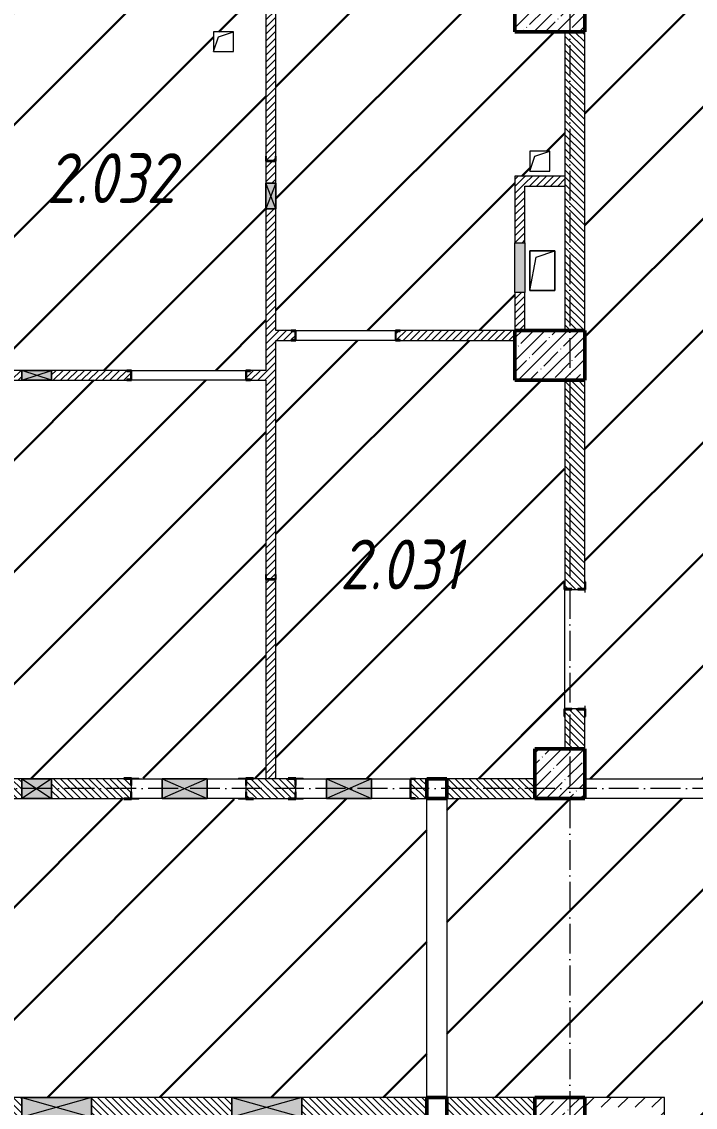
# Model space of a CAD drawing. Header units: millimetres. Extents: x -17017 to 628417, y -109036 to 199237.
# Drawn here: x 600168 to 606927, y 142865 to 153765 of the extents above; entities that cross this region are included whole.
import ezdxf

# ---------------------------------------------------------------- set-up
doc = ezdxf.new("R2010")
doc.units = ezdxf.units.MM
doc.linetypes.add('50_200_ШТРИХ_1Т_ш5_п1_п1_', pattern=[700, 500, -100, 0, -100])
for name, color, linetype, lineweight in [('3.1) ЖБ окна 1.2 м', 102, 'Continuous', 30), ('A-DETL-GENF-OTLN', 7, 'Continuous', 9), ('A-FLOR-____-OTLN', 7, 'Continuous', 9), ('A-GENM-____-MCUT', 7, 'Continuous', 25), ('A-GENM-____-OTLN', 7, 'Continuous', 9), ('A-GENM-____-OTLN-1', 7, 'Continuous', 25), ('A-GLAZ-____-OTLN', 7, 'Continuous', 9), ('A-WALL-____-MCUT', 7, 'Continuous', 13), ('A-WALL-____-PATT-1', 7, 'Continuous', 9), ('A-WALL-FNSH-MCUT-1', 7, 'Continuous', 9), ('I-WALL-____-OTLN', 7, 'Continuous', 9), ('S-COLS-____-MCUT', 7, 'Continuous', 50), ('S-COLS-____-OTLN', 7, 'Continuous', 9), ('S-GRID-____-OTLN-1', 7, '50_200_ШТРИХ_1Т_ш5_п1_п1_', 9), ('Марки помещений', 7, 'Continuous', 9), ('стяжа', 7, 'Continuous', 30)]:
    doc.layers.add(name, color=color, linetype=linetype, lineweight=lineweight)
doc.styles.add('ISOCPEUR_I_2', font='isocpeui.ttf', dxfattribs={"width": 0.85, "height": 2.3})
pattern_1 = [(45, (473308.1, 27070.75), (-561.266, 561.266), [])]
pattern_2 = [(45, (516567.8, 90784.41), (-35.35534, 35.35534), [])]
pattern_3 = [(135, (516567.8, 90784.41), (-35.35534, -35.35534), [])]
pattern_4 = [(45, (516567.8, 90784.41), (-84.85281, 84.85281), [])]

# ---------------------------------------------------------------- blocks, each defined once
blk = doc.blocks.new('BSC_Колонна _Прямоугольная - 500х500-V35-АР1_План отверстий 2 этажа в осях 1-64_Ю-ЯЯ')
at = {"layer": 'S-COLS-____-OTLN'}
h = blk.add_hatch(dxfattribs=at)
h.set_pattern_fill('FP_45', color=256, style=0, pattern_type=2)
h.set_pattern_definition([(45, (-89000, -51931.04), (-114.04925, 114.04925), []), (45, (-88885.95, -51931.04), (-114.04925, 114.04925), [201.613, -40.323, 3.353, -36.97])])
h.paths.add_polyline_path([(-250, -250), (250, -250), (250, 250), (-250, 250)], flags=0)
at = {"layer": 'S-COLS-____-MCUT'}
for p, q in [((250, 250), (-250, 250)), ((-250, 250), (-250, -250)), ((250, -250), (250, 250)), ((-250, -250), (250, -250))]:
    blk.add_line(p, q, dxfattribs=at)
blk = doc.blocks.new('BSC_Колонна _Прямоугольная - 500х500-V95-АР1_План отверстий 2 этажа в осях 1-64_Ю-ЯЯ')
at = {"layer": 'S-COLS-____-OTLN'}
h = blk.add_hatch(dxfattribs=at)
h.set_pattern_fill('FP_108', color=256, style=0, pattern_type=2)
h.set_pattern_definition([(315, (-55431.04, 89000), (114.04925, 114.04925), []), (315, (-55431.04, 88885.95), (114.04925, 114.04925), [201.613, -40.323, 3.353, -36.97])])
h.paths.add_polyline_path([(-250, 250), (-250, -250), (250, -250), (250, 250)], flags=0)
at = {"layer": 'S-COLS-____-MCUT'}
for p, q in [((250, 250), (-250, 250)), ((-250, 250), (-250, -250)), ((250, -250), (250, 250)), ((-250, -250), (250, -250))]:
    blk.add_line(p, q, dxfattribs=at)
blk = doc.blocks.new('BSC_Колонна _Прямоугольная - 500х700-V125-АР1_План отверстий 2 этажа в осях 1-64_Ю-ЯЯ')
at = {"layer": 'S-COLS-____-OTLN'}
h = blk.add_hatch(dxfattribs=at)
h.set_pattern_fill('FP_138', color=256, style=0, pattern_type=2)
h.set_pattern_definition([(315, (-63131.04, 88900), (114.04925, 114.04925), []), (315, (-63131.04, 88785.95), (114.04925, 114.04925), [201.613, -40.323, 3.353, -36.97])])
h.paths.add_polyline_path([(-250, 350), (-250, -350), (250, -350), (250, 350)], flags=0)
at = {"layer": 'S-COLS-____-MCUT'}
for p, q in [((250, 350), (-250, 350)), ((-250, 350), (-250, -350)), ((250, -350), (250, 350)), ((-250, -350), (250, -350))]:
    blk.add_line(p, q, dxfattribs=at)
blk = doc.blocks.new('BSC_Колонна _Прямоугольная - 500х700-V128-АР1_План отверстий 2 этажа в осях 1-64_Ю-ЯЯ')
at = {"layer": 'S-COLS-____-OTLN'}
h = blk.add_hatch(dxfattribs=at)
h.set_pattern_fill('FP_141', color=256, style=0, pattern_type=2)
h.set_pattern_definition([(315, (-59631.04, 88900), (114.04925, 114.04925), []), (315, (-59631.04, 88785.95), (114.04925, 114.04925), [201.613, -40.323, 3.353, -36.97])])
h.paths.add_polyline_path([(-250, 350), (-250, -350), (250, -350), (250, 350)], flags=0)
at = {"layer": 'S-COLS-____-MCUT'}
for p, q in [((250, 350), (-250, 350)), ((-250, 350), (-250, -350)), ((250, -350), (250, 350)), ((-250, -350), (250, -350))]:
    blk.add_line(p, q, dxfattribs=at)
blk = doc.blocks.new('154_Стойка_СКБ_Швеллер - СМ-2180_100-28278414-АР1_План отверстий 2 этажа в осях 1-64_Ю-ЯЯ')
at = {"layer": 'A-GENM-____-MCUT'}
for p, q in [((171, 50), (125, 50)), ((125, 50), (125, -50)), ((129.5, 42.4), (171, 42.4)), ((129.5, -42.4), (129.5, 42.4)), ((171, 42.4), (171, 50)), ((125, -50), (171, -50)), ((171, -42.4), (129.5, -42.4)), ((171, -50), (171, -42.4))]:
    blk.add_line(p, q, dxfattribs=at)
blk = doc.blocks.new('154_Фахверк_СКБ_Швеллер - Тип_100_3960-28331862-АР1_План отверстий 2 этажа в осях 1-64_Ю-ЯЯ')
at = {"layer": 'A-GENM-____-MCUT'}
for p, q in [((175, 50), (125, 50)), ((125, 50), (125, -50)), ((128, 47), (175, 47)), ((128, -47), (128, 47)), ((175, 47), (175, 50)), ((125, -50), (175, -50)), ((175, -47), (128, -47)), ((175, -50), (175, -47))]:
    blk.add_line(p, q, dxfattribs=at)
blk = doc.blocks.new('154_Стойка_СКБ_Уголок - СМ-2180_200-28268025-АР1_План отверстий 2 этажа в осях 1-64_Ю-ЯЯ')
at = {"layer": 'A-GENM-____-MCUT'}
for p, q in [((125, 156), (125, 81)), ((200, 156), (125, 156)), ((131, 81), (131, 150)), ((131, 150), (200, 150)), ((200, 150), (200, 156)), ((125, 81), (131, 81)), ((131, 19), (125, 19)), ((125, 19), (125, -56)), ((131, -50), (131, 19)), ((125, -56), (200, -56)), ((200, -50), (131, -50)), ((200, -56), (200, -50))]:
    blk.add_line(p, q, dxfattribs=at)
blk = doc.blocks.new('Стойка_Влож_Уголок_Опорный - Уголок-28213941-АР1_План отверстий 2 этажа в осях 1-64_Ю-ЯЯ')
at = {"layer": 'A-GENM-____-OTLN'}
for p, q in [((-212, -6), (-212, 0)), ((0, 0), (0, -6)), ((-212, -75), (-212, -6)), ((-212, -6), (-206, -6)), ((-212, -75), (-206, -75)), ((-6, -6), (0, -6)), ((-6, -75), (0, -75)), ((0, -6), (0, -75))]:
    blk.add_line(p, q, dxfattribs=at)
blk = doc.blocks.new('154_Фахверк_СКБ_Швеллер - Тип_100_3550_1-35210908-АР1_План отверстий 2 этажа в осях 1-64_Ю-ЯЯ')
at = {"layer": 'A-GENM-____-MCUT'}
for p, q in [((175, 100), (125, 100)), ((125, 100), (125, -100)), ((128, 97), (175, 97)), ((128, -97), (128, 97)), ((175, 97), (175, 100)), ((125, -100), (175, -100)), ((175, -97), (128, -97)), ((175, -100), (175, -97))]:
    blk.add_line(p, q, dxfattribs=at)
blk = doc.blocks.new('АР_Перемычка - АР_Перемычка-28437008-АР1_План отверстий 2 этажа в осях 1-64_Ю-ЯЯ')
at = {"layer": 'A-GENM-____-OTLN'}
blk.add_line((-250, -100), (-243, -100), dxfattribs=at)
blk = doc.blocks.new('154_Стойка_СКБ_Уголок - СМ-2880_200-28437237-АР1_План отверстий 2 этажа в осях 1-64_Ю-ЯЯ')
at = {"layer": 'A-GENM-____-MCUT'}
for p, q in [((125, 156), (125, 81)), ((200, 156), (125, 156)), ((131, 81), (131, 150)), ((131, 150), (200, 150)), ((200, 150), (200, 156)), ((125, 81), (131, 81)), ((131, 19), (125, 19)), ((125, 19), (125, -56)), ((131, -50), (131, 19)), ((125, -56), (200, -56)), ((200, -50), (131, -50)), ((200, -56), (200, -50))]:
    blk.add_line(p, q, dxfattribs=at)
blk = doc.blocks.new('Стойка_Влож_Полоса боковая - Полоса-V150-АР1_План отверстий 2 этажа в осях 1-64_Ю-ЯЯ')
at = {"layer": 'A-GENM-____-OTLN'}
for p, q in [((-5, 60), (0, 60)), ((-5, -60), (-5, 60)), ((0, 31), (0, -31)), ((0, -60), (-5, -60))]:
    blk.add_line(p, q, dxfattribs=at)
blk = doc.blocks.new('AR_Отверстие Ниша - Лючок-32405315-АР1_План отверстий 2 этажа в осях 1-64_Ю-ЯЯ')
at = {"layer": 'A-GLAZ-____-OTLN'}
blk.add_hatch(color=256, dxfattribs=at).paths.add_polyline_path([(-250, -50), (250, -50), (250, 50), (-250, 50)], flags=0)
for p, q in [((-250, 50), (250, 50)), ((-250, -50), (-250, 50)), ((250, 50), (250, -50)), ((250, -50), (-250, -50))]:
    blk.add_line(p, q, dxfattribs=at)
blk = doc.blocks.new('AR_Отверстие прямоугольное _в плите_ - AR_Отверстие прямоугольное _в плите_-30459207-АР1_План отверстий 2 этажа в осях 1-64_Ю-ЯЯ')
at = {"layer": 'A-GENM-____-OTLN'}
for p, q in [((100, 100), (-100, 100)), ((-100, 100), (-100, -100)), ((-100, -100), (-50, 50)), ((-50, 50), (100, 100)), ((100, -100), (100, 100)), ((-100, -100), (100, -100))]:
    blk.add_line(p, q, dxfattribs=at)
blk = doc.blocks.new('AR_Отверстие прямоугольное _в плите_ - AR_Отверстие прямоугольное _в плите_-30459204-АР1_План отверстий 2 этажа в осях 1-64_Ю-ЯЯ')
at = {"layer": 'A-GENM-____-OTLN'}
for p, q in [((125, 200), (-125, 200)), ((-125, 200), (-125, -200)), ((-125, -200), (-63, 137)), ((-63, 137), (125, 200)), ((125, -200), (125, 200)), ((-125, -200), (125, -200))]:
    blk.add_line(p, q, dxfattribs=at)
blk = doc.blocks.new('BSC_Колонна _Прямоугольная1 - 200х200 _металл_-35205626-АР1_План отверстий 2 этажа в осях 1-64_Ю-ЯЯ')
at = {"layer": 'S-COLS-____-MCUT'}
for p, q in [((100, 100), (-100, 100)), ((-100, 100), (-100, -100)), ((100, -100), (100, 100)), ((-100, -100), (100, -100))]:
    blk.add_line(p, q, dxfattribs=at)
blk = doc.blocks.new('AR_Отверстие прямоугольное _в стене_ - AR_Отверстие прямоугольное _в стене__ОВ-36829938-АР1_План отверстий 2 этажа в осях 1-64_Ю-ЯЯ')
at = {"layer": 'A-GLAZ-____-OTLN'}
blk.add_hatch(color=256, dxfattribs=at).paths.add_polyline_path([(350, -100), (350, 100), (-350, 100), (-350, -100), (187, -100)], flags=0)
at = {"layer": 'A-DETL-GENF-OTLN'}
for p, q in [((-350, -100), (-350, 100)), ((-350, 100), (350, 100)), ((350, 100), (-350, -100)), ((-350, 100), (350, -100)), ((350, 100), (-350, 100)), ((-350, 100), (-350, -100)), ((350, 100), (350, -100)), ((350, -100), (350, 100)), ((350, -100), (-350, -100)), ((-350, -100), (350, -100))]:
    blk.add_line(p, q, dxfattribs=at)
blk = doc.blocks.new('AR_Отверстие прямоугольное _в стене__БезПР - AR_Отверстие прямоугольное _в стене__БезПР-36789171-АР1_План отверстий 2 этажа в осях 1-64_Ю-ЯЯ')
at = {"layer": 'A-GLAZ-____-OTLN'}
blk.add_hatch(color=256, dxfattribs=at).paths.add_polyline_path([(150, -100), (150, 100), (-150, 100), (-150, -100)], flags=0)
at = {"layer": 'A-DETL-GENF-OTLN'}
for p, q in [((-150, -100), (-150, 100)), ((-150, 100), (150, 100)), ((150, 100), (-150, -100)), ((-150, 100), (150, -100)), ((150, 100), (-150, 100)), ((-150, 100), (-150, -100)), ((150, 100), (150, -100)), ((150, -100), (150, 100)), ((150, -100), (-150, -100)), ((-150, -100), (150, -100))]:
    blk.add_line(p, q, dxfattribs=at)
at = {"layer": 'A-GLAZ-____-OTLN'}
blk.add_line((150, 100), (-150, 100), dxfattribs=at)
blk = doc.blocks.new('AR_Отверстие прямоугольное _в стене__БезПР - AR_Отверстие прямоугольное _в стене__БезПР-36789349-АР1_План отверстий 2 этажа в осях 1-64_Ю-ЯЯ')
at = {"layer": 'A-GLAZ-____-OTLN'}
blk.add_hatch(color=256, dxfattribs=at).paths.add_polyline_path([(130, 50), (-130, 50), (-130, -50), (130, -50)], flags=0)
at = {"layer": 'A-DETL-GENF-OTLN'}
for p, q in [((-130, -50), (-130, 50)), ((-130, 50), (130, 50)), ((130, 50), (-130, -50)), ((-130, 50), (130, -50)), ((130, 50), (-130, 50)), ((-130, 50), (-130, -50)), ((130, 50), (130, -50)), ((130, -50), (130, 50)), ((130, -50), (-130, -50)), ((-130, -50), (130, -50))]:
    blk.add_line(p, q, dxfattribs=at)
at = {"layer": 'A-GLAZ-____-OTLN'}
blk.add_line((130, 50), (-130, 50), dxfattribs=at)
blk = doc.blocks.new('AR_Отверстие прямоугольное _в стене__БезПР - AR_Отверстие прямоугольное _в стене__БезПР-36427836-АР1_План отверстий 2 этажа в осях 1-64_Ю-ЯЯ')
at = {"layer": 'A-GLAZ-____-OTLN'}
blk.add_hatch(color=256, dxfattribs=at).paths.add_polyline_path([(150, 50), (-150, 50), (-150, -50), (150, -50)], flags=0)
at = {"layer": 'A-DETL-GENF-OTLN'}
for p, q in [((-150, -50), (-150, 50)), ((-150, 50), (150, 50)), ((150, 50), (-150, -50)), ((-150, 50), (150, -50)), ((150, 50), (-150, 50)), ((-150, 50), (-150, -50)), ((150, 50), (150, -50)), ((150, -50), (150, 50)), ((150, -50), (-150, -50)), ((-150, -50), (150, -50))]:
    blk.add_line(p, q, dxfattribs=at)
at = {"layer": 'A-GLAZ-____-OTLN'}
blk.add_line((150, 50), (-150, 50), dxfattribs=at)
blk = doc.blocks.new('AR_Отверстие прямоугольное _в стене_ - AR_Отверстие прямоугольное _в стене__ОВ-36827602-АР1_План отверстий 2 этажа в осях 1-64_Ю-ЯЯ')
at = {"layer": 'A-GLAZ-____-OTLN'}
blk.add_hatch(color=256, dxfattribs=at).paths.add_polyline_path([(225, -100), (225, 100), (-225, 100), (-225, -100)], flags=0)
at = {"layer": 'A-DETL-GENF-OTLN'}
for p, q in [((-225, -100), (-225, 100)), ((-225, 100), (225, 100)), ((225, 100), (-225, -100)), ((-225, 100), (225, -100)), ((225, 100), (-225, 100)), ((-225, 100), (-225, -100)), ((225, 100), (225, -100)), ((225, -100), (225, 100)), ((225, -100), (-225, -100)), ((-225, -100), (225, -100))]:
    blk.add_line(p, q, dxfattribs=at)
blk = doc.blocks.new('2этаж')
at = {"layer": 'S-GRID-____-OTLN-1', "color": 251, "ltscale": 0.6, "true_color": 0x636466}
for p, q in [((73508.3, 549908.8), (73508.3, 498997)), ((88482.7, 514297), (-20260.4, 514297))]:
    blk.add_line(p, q, dxfattribs=at)

msp = doc.modelspace()

# ---------------------------------------------------------------- hatches: boundary and pattern name
at = {"layer": 'A-WALL-____-PATT-1'}
h = msp.add_hatch(dxfattribs=at)
h.set_pattern_fill('FP_5', color=256, style=0, pattern_type=2)
h.set_pattern_definition(pattern_2)
h.paths.add_polyline_path([(602718, 146165), (602718, 148165), (602618, 148165), (602618, 146165)], flags=0)
h.paths.add_polyline_path([(602621, 148168), (602715, 148168), (602715, 148215), (602718, 148215), (602718, 151885), (602618, 151885), (602618, 148215), (602621, 148215)], flags=0)
h.paths.add_polyline_path([(602674, 152145), (602718, 152145), (602718, 152365), (602618, 152365), (602618, 152145), (602621, 152145)], flags=0)
h.paths.add_polyline_path([(602668, 152368), (602715, 152368), (602715, 152415), (602718, 152415), (602718, 154065), (602618, 154065), (602618, 152415), (602621, 152415), (602621, 152368)], flags=0)
h = msp.add_hatch(dxfattribs=at)
h.set_pattern_fill('FP_6', color=256, style=0, pattern_type=2)
h.set_pattern_definition(pattern_3)
h.paths.add_polyline_path([(605818, 150665), (605818, 153665), (605618, 153665), (605618, 150665)], flags=0)
h = msp.add_hatch(dxfattribs=at)
h.set_pattern_fill('FP_5', color=256, style=0, pattern_type=2)
h.set_pattern_definition(pattern_2)
h.paths.add_polyline_path([(605118, 150665), (605218, 150665), (605218, 151045), (605118, 151045)], flags=0)
h.paths.add_polyline_path([(605118, 151545), (605218, 151545), (605218, 152215), (605118, 152215)], flags=0)
h = msp.add_hatch(dxfattribs=at)
h.set_pattern_fill('FP_5', color=256, style=0, pattern_type=2)
h.set_pattern_definition(pattern_2)
h.paths.add_polyline_path([(605618, 152115), (605618, 152215), (605218, 152215), (605218, 152115)], flags=0)
h = msp.add_hatch(dxfattribs=at)
h.set_pattern_fill('FP_5', color=256, style=0, pattern_type=2)
h.set_pattern_definition(pattern_2)
h.paths.add_polyline_path([(603964, 150565), (605118, 150565), (605118, 150665), (603964, 150665), (603964, 150658), (603922, 150658), (603922, 150573), (603964, 150573)], flags=0)
h.paths.add_polyline_path([(602718, 150565), (602872, 150565), (602872, 150573), (602913, 150573), (602913, 150658), (602872, 150658), (602872, 150665), (602718, 150665), (602718, 150573)], flags=0)
h = msp.add_hatch(dxfattribs=at)
h.set_pattern_fill('FP_5', color=256, style=0, pattern_type=2)
h.set_pattern_definition(pattern_2)
h.paths.add_polyline_path([(602464, 150165), (602618, 150165), (602618, 150265), (602464, 150265), (602464, 150258), (602422, 150258), (602422, 150173), (602464, 150173)], flags=0)
h.paths.add_polyline_path([(600468, 150165), (601222, 150165), (601222, 150173), (601263, 150173), (601263, 150258), (601222, 150258), (601222, 150265), (600468, 150265), (600468, 150173)], flags=0)
h.paths.add_polyline_path([(600168, 150165), (600168, 150265), (600068, 150265), (600068, 150165)], flags=0)
h = msp.add_hatch(dxfattribs=at)
h.set_pattern_fill('FP_6', color=256, style=0, pattern_type=2)
h.set_pattern_definition(pattern_3)
h.paths.add_polyline_path([(605658, 146465), (605818, 146465), (605818, 146859), (605749, 146859), (605749, 146865), (605687, 146865), (605687, 146859), (605618, 146859), (605618, 146465)], flags=0)
h.paths.add_polyline_path([(605687, 148065), (605749, 148065), (605749, 148071), (605818, 148071), (605818, 150165), (605618, 150165), (605618, 148071), (605687, 148071)], flags=0)
h = msp.add_hatch(dxfattribs=at)
h.set_pattern_fill('FP_6', color=256, style=0, pattern_type=2)
h.set_pattern_definition(pattern_3)
h.paths.add_polyline_path([(604233, 145965), (604233, 146165), (604118, 146165), (604118, 146162), (604071, 146162), (604071, 145968), (604118, 145968), (604118, 145965)], flags=0)
h.paths.add_polyline_path([(602493, 145965), (602912, 145965), (602912, 146034), (602918, 146034), (602918, 146096), (602912, 146096), (602912, 146165), (602424, 146165), (602424, 146096), (602418, 146096), (602418, 146034), (602424, 146034), (602424, 145965)], flags=0)
h.paths.add_polyline_path([(600468, 145965), (601262, 145966), (601262, 146034), (601268, 146034), (601268, 146096), (601262, 146096), (601262, 146165), (600468, 146165), (600468, 146089)], flags=0)
h.paths.add_polyline_path([(600168, 145965), (600168, 146165), (599968, 146165), (599968, 145965)], flags=0)
h = msp.add_hatch(dxfattribs=at)
h.set_pattern_fill('FP_6', color=256, style=0, pattern_type=2)
h.set_pattern_definition(pattern_3)
h.paths.add_polyline_path([(605318, 145965), (605318, 146165), (604433, 146165), (604433, 145965), (604928, 145965)], flags=0)
h = msp.add_hatch(dxfattribs=at)
h.set_pattern_fill('FP_6', color=256, style=0, pattern_type=2)
h.set_pattern_definition(pattern_3)
h.paths.add_polyline_path([(604233, 142765), (604233, 142965), (602978, 142965), (602978, 142765)], flags=0)
h.paths.add_polyline_path([(601393, 142765), (602278, 142765), (602278, 142965), (600868, 142965), (600868, 142765)], flags=0)
h.paths.add_polyline_path([(599968, 142765), (600168, 142765), (600168, 142965), (599968, 142965)], flags=0)
h = msp.add_hatch(dxfattribs=at)
h.set_pattern_fill('FP_6', color=256, style=0, pattern_type=2)
h.set_pattern_definition(pattern_3)
h.paths.add_polyline_path([(605318, 142765), (605318, 142965), (604433, 142965), (604433, 142765)], flags=0)
h = msp.add_hatch(dxfattribs=at)
h.set_pattern_fill('FP_4', color=256, style=0, pattern_type=2)
h.set_pattern_definition(pattern_4)
h.paths.add_polyline_path([(606518, 142865), (606618, 142865), (606618, 142965), (605818, 142965), (605818, 142865)], flags=0)
h = msp.add_hatch(dxfattribs=at)
h.set_pattern_fill('FP_4', color=256, style=0, pattern_type=2)
h.set_pattern_definition(pattern_4)
h.paths.add_polyline_path([(606618, 140865), (606618, 142865), (606518, 142865), (606518, 140865)], flags=0)
at = {"layer": 'стяжа'}
h = msp.add_hatch(dxfattribs=at)
h.set_pattern_fill('ANSI31', color=5, scale=250)
h.set_pattern_definition(pattern_1)
h.paths.add_polyline_path([(607948, 165935), (610248, 165935), (610248, 169865), (609818, 169865), (609818, 170365), (610248, 170365), (610248, 171615), (609818, 171615), (609818, 172315), (609818, 172815), (609018, 172815), (609018, 174009), (608949, 174009), (608949, 174015), (608818, 174015), (608818, 175615), (608812, 175615), (608812, 175690), (608818, 176215), (608393, 176215), (608393, 176209), (608318, 176209), (608318, 176215), (606518, 176215), (606518, 176209), (606443, 176209), (605818, 176215), (605818, 175965), (605318, 175965), (605318, 176215), (603518, 176215), (603518, 176209), (603443, 176209), (603068, 176212), (603068, 176115), (602868, 176115), (602868, 176215), (602468, 176215), (602468, 176209), (602393, 176209), (600593, 176215), (600593, 176209), (600518, 176209), (600168, 176213), (600168, 176115), (599968, 176115), (599968, 175965), (599968, 175640), (599974, 175640), (599974, 175565), (599968, 173940), (599974, 173940), (599974, 173871), (599974, 173865), (599974, 173790), (599970, 173215), (600368, 173215), (600368, 171815), (600368, 168865), (600368, 167465), (600368, 164515), (600368, 163115), (599498, 163115), (598148, 163115), (597518, 163115), (597468, 163115), (595018, 163115), (595018, 160665), (594768, 160665), (594768, 157865), (594768, 157365), (594068, 157365), (594068, 157865), (594068, 157965), (591818, 157965), (591578, 157965), (591578, 157425), (591578, 157365), (591518, 157365), (591518, 155685), (591518, 155435), (591518, 155280), (591578, 155280), (591578, 155065), (594968, 155065), (596468, 155065), (596468, 155071), (596543, 155071), (597068, 155065), (598168, 155065), (601418, 155065), (601418, 155071), (601493, 155071), (605818, 155065), (605818, 154165), (605818, 153665), (605818, 150665), (605818, 150165), (605818, 148140), (605824, 148140), (605824, 148065), (605778, 148065), (605778, 148060), (605612, 148060), (605612, 148140), (605618, 150165), (605118, 150165), (605118, 150565), (603964, 150565), (603918, 150565), (602918, 150565), (602872, 150565), (602718, 150565), (602718, 148215), (602718, 148165), (602718, 146165), (602843, 146165), (602843, 146171), (602918, 146171), (602924, 146171), (602993, 146171), (603228, 146165), (603678, 146165), (604068, 146165), (604118, 146165), (604233, 146165), (604433, 146165), (605318, 146165), (605318, 146465), (605818, 146465), (605818, 146859), (605749, 146859), (605687, 146865), (605749, 146865), (605824, 146865), (605824, 146790), (605818, 146465), (605818, 146165), (609818, 146165), (609818, 146465), (610248, 146465), (610248, 151915), (609818, 151915), (609818, 152415), (610248, 152415), (610248, 154915), (609818, 154915), (609818, 155345), (607948, 155345)])
h.paths.add_polyline_path([(600368, 161165), (600368, 160665), (600068, 160665), (599368, 160665), (599368, 161165), (600068, 161165)], flags=16)
h.paths.add_polyline_path([(600355, 161153), (600355, 160678), (600068, 160678), (600068, 161153)], flags=0)
h.paths.add_polyline_path([(605118, 161365), (605268, 161365), (605668, 161365), (605818, 161365), (605818, 161165), (605818, 160665), (605118, 160665), (605118, 161165)], flags=16)
h.paths.add_polyline_path([(605130, 161353), (605268, 161353), (605268, 161290), (605668, 161290), (605668, 161353), (605805, 161353), (605805, 161165), (605130, 161165)], flags=0)
h.paths.add_polyline_path([(605118, 164865), (605118, 164965), (605118, 165115), (605118, 166115), (605118, 166615), (605818, 166615), (605818, 166115), (605818, 165115), (605818, 164965), (605818, 164865)], flags=16)
h.paths.add_polyline_path([(605118, 164965), (605118, 165115), (605218, 165115), (605218, 165265), (605718, 165265), (605718, 165115), (605818, 165115), (605818, 164965), (605718, 164965), (605218, 164965)], flags=16)
h.paths.add_polyline_path([(605118, 164965), (605168, 165040), (605118, 165115), (605218, 165115), (605218, 164965)], flags=0)
h.paths.add_polyline_path([(605318, 166015), (605218, 165365), (605218, 165365), (605718, 165365), (605718, 166115)], flags=0)
h.paths.add_polyline_path([(605718, 164965), (605718, 165115), (605818, 165115), (605768, 165040), (605818, 164965)], flags=0)
h.paths.add_polyline_path([(605018, 158365), (605818, 158365), (605818, 157865), (605818, 157365), (605118, 157365), (605018, 157365)], flags=16)
h.paths.add_polyline_path([(605118, 158265), (605718, 158265), (605718, 157865), (605118, 157865)], flags=0)
h.paths.add_polyline_path([(600068, 157865), (600068, 157365), (600068, 157165), (600068, 156065), (600068, 155965), (599268, 155965), (599268, 157865), (599368, 157865)], flags=16)
h.paths.add_polyline_path([(599368, 157365), (599968, 157365), (599968, 157165), (600068, 157165), (600068, 156065), (599968, 156065), (599368, 156065)], flags=0)
h.paths.add_polyline_path([(600068, 157165), (600018, 156615), (600068, 156065), (599968, 156065), (599968, 157165)], flags=0)
h.paths.add_polyline_path([(605118, 168465), (605118, 168965), (605818, 168965), (605818, 168465)], flags=16)
h.paths.add_polyline_path([(605118, 172465), (605118, 172965), (605118, 173365), (605818, 173365), (605818, 172965), (605818, 172465)], flags=16)
h.paths.add_polyline_path([(605218, 172965), (605218, 173265), (605718, 173265), (605718, 172965)], flags=0)
h.paths.add_polyline_path([(608818, 171715), (608818, 173015), (608818, 173940), (608812, 173940), (608812, 174009), (608818, 174009), (608818, 173940), (608818, 173015), (608918, 173015), (608918, 171715)], flags=16)
h.paths.add_polyline_path([(608818, 171715), (608818, 173015), (608918, 173015), (608918, 171715)], flags=16)
h.paths.add_polyline_path([(605687, 146859), (605778, 146870), (605658, 146870), (605658, 146859)], flags=17)
h.paths.add_polyline_path([(605618, 146859), (605612, 146865), (605612, 146790), (605618, 146790)], flags=17)
h = msp.add_hatch(dxfattribs=at)
h.set_pattern_fill('ANSI31', color=5, scale=250)
h.set_pattern_definition(pattern_1)
h.paths.add_polyline_path([(605618, 148065), (605612, 148065), (605612, 148140), (605618, 150165), (605118, 150165), (605118, 150565), (603964, 150565), (603918, 150565), (602918, 150565), (602872, 150565), (602718, 150565), (602718, 148215), (602718, 148165), (602718, 146165), (602843, 146165), (602843, 146171), (602918, 146171), (602924, 146171), (602993, 146171), (603228, 146165), (603678, 146165), (604068, 146165), (604118, 146165), (604233, 146165), (604433, 146165), (605318, 146165), (605318, 146465), (605618, 146465), (605618, 146790), (605612, 146790), (605612, 146865)])
h.paths.add_polyline_path([(602618, 150165), (602464, 150165), (602418, 150165), (601268, 150165), (601222, 150165), (600468, 150165), (600168, 150165), (600068, 150165), (600068, 148965), (600068, 148715), (600068, 146465), (600068, 146165), (600168, 146165), (600468, 146165), (601193, 146165), (601193, 146171), (601268, 146171), (601274, 146171), (601343, 146171), (601578, 146165), (602028, 146165), (602343, 146165), (602343, 146171), (602412, 146171), (602418, 146171), (602493, 146171), (602618, 146169), (602618, 148165), (602618, 148215)])
h.paths.add_polyline_path([(602618, 154065), (602418, 154065), (601918, 154065), (600068, 154065), (600068, 153665), (600068, 153039), (600074, 153039), (600074, 152491), (600068, 152165), (600068, 152115), (600068, 150665), (600068, 150265), (600168, 150265), (600468, 150265), (601222, 150265), (601268, 150265), (602418, 150265), (602464, 150265), (602618, 150265), (602618, 151885), (602618, 152145), (602618, 152365), (602618, 152415)])
h.paths.add_polyline_path([(602093, 153465), (602093, 153665), (602293, 153665), (602293, 153465)], flags=16)
h.paths.add_polyline_path([(605618, 153665), (605118, 153665), (605118, 154065), (602718, 154065), (602718, 152415), (602718, 152365), (602718, 152145), (602718, 151885), (602718, 150665), (602872, 150665), (602918, 150665), (603918, 150665), (603964, 150665), (605118, 150665), (605118, 151045), (605118, 151545), (605118, 152215), (605618, 152215)])
h.paths.add_polyline_path([(605268, 152265), (605268, 152465), (605468, 152465), (605468, 152265)], flags=16)
h = msp.add_hatch(dxfattribs=at)
h.set_pattern_fill('ANSI31', color=5, scale=250)
h.set_pattern_definition(pattern_1)
h.paths.add_polyline_path([(594068, 142315), (594068, 142465), (594068, 142965), (594068, 143465), (594568, 143465), (595068, 143465), (596253, 143465), (596603, 143465), (599868, 143465), (599868, 142965), (599968, 142965), (600168, 142965), (600868, 142965), (602278, 142965), (602978, 142965), (604233, 142965), (604233, 145965), (604118, 145965), (604068, 145965), (603678, 145965), (603228, 145965), (602993, 145965), (602993, 145959), (602924, 145959), (602918, 145959), (602843, 145959), (602493, 145965), (602493, 145959), (602418, 145959), (602412, 145959), (602343, 145959), (602028, 145965), (601578, 145965), (601343, 145965), (601343, 145959), (601274, 145959), (601268, 145959), (601193, 145959), (600468, 145965), (600168, 145965), (599968, 145965), (599468, 145965), (597528, 145965), (597178, 145965), (596843, 145965), (596843, 145959), (596768, 145959), (596762, 145959), (596693, 145959), (595843, 145965), (595843, 145959), (595774, 145959), (595768, 145959), (595693, 145959), (594568, 145965), (594068, 145965), (593918, 145965), (593218, 145965), (593093, 145965), (593093, 145959), (593018, 145959), (593012, 145959), (592943, 145959), (592718, 145965), (592018, 145965), (591943, 145965), (591943, 145959), (591874, 145959), (591868, 145959), (591793, 145959), (591568, 145965), (591568, 145915), (591568, 145415), (591518, 145415), (591518, 145315), (591318, 145315), (591318, 145240), (591324, 145240), (591324, 145165), (591318, 143365), (591324, 143365), (591324, 143290), (591318, 142965), (591568, 142965), (591568, 142465), (591518, 142465), (591518, 142365), (591318, 142365), (591318, 142240), (591324, 142240), (591324, 142165), (591318, 140365), (591324, 140365), (591324, 140290), (591318, 139240), (591324, 139240), (591324, 139165), (591318, 137365), (591324, 137365), (591324, 137290), (591318, 137215), (591568, 137215), (591568, 136715), (591518, 136715), (591518, 136615), (591318, 136615), (591318, 136240), (591324, 136240), (591324, 136165), (591318, 134365), (591324, 134365), (591324, 134290), (591318, 134265), (591568, 134265), (591568, 133965), (594068, 133965), (594068, 134265), (594568, 134265), (594568, 133965), (599468, 133965), (599468, 134265), (599968, 134265), (599968, 133965), (601443, 133965), (601443, 133971), (601518, 133971), (603518, 133965), (603518, 133971), (603593, 133971), (605318, 133965), (605318, 134265), (605318, 134440), (605312, 134440), (605312, 134515), (605318, 135465), (605318, 136465), (605318, 136615), (605312, 136615), (605312, 136690), (605318, 136715), (602768, 136715), (601668, 136715), (601443, 136715), (601443, 136709), (601368, 136709), (601362, 136709), (601293, 136709), (600293, 136715), (600293, 136709), (600224, 136709), (600218, 136709), (600143, 136709), (599968, 136715), (599468, 136715), (594568, 136715), (594068, 136715), (594068, 137215), (594068, 137715), (594068, 138286), (594068, 141815)])
h = msp.add_hatch(dxfattribs=at)
h.set_pattern_fill('ANSI31', color=5, scale=250)
h.set_pattern_definition(pattern_1)
h.paths.add_polyline_path([(617568, 140515), (615718, 140515), (614168, 140515), (613668, 140515), (613668, 139665), (613668, 138065), (613668, 137865), (617568, 137865), (617568, 138865)])
h.paths.add_polyline_path([(613418, 139665), (613418, 140065), (611668, 140065), (611618, 140065), (611018, 140065), (609918, 140065), (609818, 140065), (609818, 140265), (609818, 140765), (609818, 141090), (609812, 141090), (609812, 141165), (609812, 141171), (609812, 141240), (609817, 142090), (609812, 142090), (609812, 142159), (609812, 142165), (609812, 142240), (609818, 142465), (609818, 142965), (609818, 143340), (609812, 143340), (609812, 143415), (609812, 143421), (609812, 143490), (609817, 144490), (609812, 144490), (609812, 144559), (609812, 144565), (609812, 144640), (609818, 145965), (605818, 145965), (605318, 145965), (604433, 145965), (604433, 142965), (605318, 142965), (605818, 142965), (606618, 142965), (606618, 140765), (605818, 140765), (605818, 138915), (606618, 138915), (606618, 136715), (605818, 136715), (605518, 136715), (605518, 136690), (605524, 136690), (605524, 136615), (605518, 136465), (605518, 135465), (605518, 134515), (605524, 134515), (605524, 134440), (605518, 134265), (605818, 134265), (605818, 133765), (609268, 133765), (609268, 134265), (609768, 134265), (609768, 137615), (609268, 137615), (609268, 138115), (609768, 138115), (609768, 137815), (613418, 137815), (613418, 138065)])

# ---------------------------------------------------------------- linework, layer by layer
at = {"layer": 'A-FLOR-____-OTLN'}
for p, q in [((605268, 151465), (605518, 151465)), ((605268, 151065), (605268, 151465)), ((605518, 151465), (605518, 151065)), ((605518, 151065), (605268, 151065))]:
    msp.add_line(p, q, dxfattribs=at)
at = {"layer": 'A-WALL-____-MCUT'}
for p, q in [((605618, 153665), (605618, 150665)), ((605818, 150665), (605818, 153665)), ((605618, 150165), (605618, 148140)), ((605818, 148140), (605818, 150165)), ((605618, 146790), (605618, 146465)), ((605818, 146465), (605818, 146790)), ((600168, 146165), (599968, 146165)), ((601193, 146165), (600468, 146165)), ((601268, 146034), (601268, 146096)), ((602418, 146096), (602418, 146034)), ((602843, 146165), (602493, 146165)), ((602918, 146034), (602918, 146096)), ((604233, 146165), (604118, 146165)), ((605318, 146165), (604433, 146165)), ((599968, 145965), (600168, 145965)), ((600468, 145965), (601193, 145965)), ((602493, 145965), (602843, 145965)), ((604118, 145965), (604233, 145965)), ((604433, 145965), (605318, 145965)), ((600168, 142965), (599968, 142965)), ((602278, 142965), (600868, 142965)), ((604233, 142965), (602978, 142965)), ((605318, 142965), (604433, 142965))]:
    msp.add_line(p, q, dxfattribs=at)
at = {"layer": 'A-WALL-FNSH-MCUT-1'}
for p, q in [((602618, 154065), (602618, 152415)), ((602718, 152415), (602718, 154065)), ((602618, 152365), (602618, 152145)), ((602718, 152145), (602718, 152365)), ((605118, 152215), (605118, 151545)), ((605618, 152215), (605118, 152215)), ((605218, 151545), (605218, 152115)), ((605218, 152115), (605618, 152115)), ((602618, 151885), (602618, 150265)), ((602718, 150665), (602718, 151885)), ((605118, 151045), (605118, 150665)), ((605218, 150665), (605218, 151045)), ((602872, 150665), (602718, 150665)), ((605118, 150665), (603964, 150665)), ((602718, 148215), (602718, 150565)), ((602718, 150565), (602872, 150565)), ((603964, 150565), (605118, 150565)), ((600168, 150265), (600068, 150265)), ((601222, 150265), (600468, 150265)), ((602618, 150265), (602464, 150265)), ((600068, 150165), (600168, 150165)), ((600468, 150165), (601222, 150165)), ((602464, 150165), (602618, 150165)), ((602618, 150165), (602618, 148215)), ((602618, 148165), (602618, 146165)), ((602718, 146165), (602718, 148165)), ((606618, 142965), (605818, 142965)), ((606618, 140765), (606618, 142965))]:
    msp.add_line(p, q, dxfattribs=at)
at = {"layer": 'I-WALL-____-OTLN'}
for p, q in [((602918, 150665), (603918, 150665)), ((603918, 150565), (602918, 150565)), ((601268, 150265), (602418, 150265)), ((602418, 150165), (601268, 150165)), ((605618, 146865), (605618, 148065)), ((605818, 148065), (605818, 148035)), ((605818, 146895), (605818, 146865)), ((601268, 146165), (601578, 146165)), ((602028, 146165), (602418, 146165)), ((602918, 146165), (603228, 146165)), ((603678, 146165), (604068, 146165)), ((605818, 146165), (609818, 146165)), ((601578, 145965), (601268, 145965)), ((602418, 145965), (602028, 145965)), ((603228, 145965), (602918, 145965)), ((604068, 145965), (603678, 145965)), ((604233, 142965), (604233, 145965)), ((604433, 145965), (604433, 142965)), ((609818, 145965), (605818, 145965))]:
    msp.add_line(p, q, dxfattribs=at)

# ---------------------------------------------------------------- block references
at = {"layer": '3.1) ЖБ окна 1.2 м'}
msp.add_blockref('2этаж', (532159, -368232), dxfattribs=at)
at = {"layer": 'A-GENM-____-OTLN'}
for name, p in [('AR_Отверстие прямоугольное _в плите_ - AR_Отверстие прямоугольное _в плите_-30459207-АР1_План отверстий 2 этажа в осях 1-64_Ю-ЯЯ', (602193, 153565)), ('AR_Отверстие прямоугольное _в плите_ - AR_Отверстие прямоугольное _в плите_-30459207-АР1_План отверстий 2 этажа в осях 1-64_Ю-ЯЯ', (605368, 152365)), ('AR_Отверстие прямоугольное _в плите_ - AR_Отверстие прямоугольное _в плите_-30459204-АР1_План отверстий 2 этажа в осях 1-64_Ю-ЯЯ', (605393, 151265))]:
    msp.add_blockref(name, p, dxfattribs=at)
for name, p, rotation in [('АР_Перемычка - АР_Перемычка-28437008-АР1_План отверстий 2 этажа в осях 1-64_Ю-ЯЯ', (605718, 148065), 269.9999999999999), ('Стойка_Влож_Полоса боковая - Полоса-V150-АР1_План отверстий 2 этажа в осях 1-64_Ю-ЯЯ', (605718, 148065), 89.9999999999999), ('Стойка_Влож_Полоса боковая - Полоса-V150-АР1_План отверстий 2 этажа в осях 1-64_Ю-ЯЯ', (605718, 146865), 269.9999999999999), ('Стойка_Влож_Уголок_Опорный - Уголок-28213941-АР1_План отверстий 2 этажа в осях 1-64_Ю-ЯЯ', (601268, 146171), 89.99999999999962), ('Стойка_Влож_Уголок_Опорный - Уголок-28213941-АР1_План отверстий 2 этажа в осях 1-64_Ю-ЯЯ', (602418, 145959), 269.9999999999996), ('Стойка_Влож_Уголок_Опорный - Уголок-28213941-АР1_План отверстий 2 этажа в осях 1-64_Ю-ЯЯ', (602918, 146171), 89.99999999999962)]:
    msp.add_blockref(name, p, dxfattribs=dict(at, rotation=rotation))
at = {"layer": 'A-GENM-____-OTLN-1'}
for name, p, rotation in [('154_Фахверк_СКБ_Швеллер - Тип_100_3960-28331862-АР1_План отверстий 2 этажа в осях 1-64_Ю-ЯЯ', (602668, 152240), 90), ('154_Стойка_СКБ_Швеллер - СМ-2180_100-28278414-АР1_План отверстий 2 этажа в осях 1-64_Ю-ЯЯ', (603043, 150615), 180), ('154_Стойка_СКБ_Швеллер - СМ-2180_100-28278414-АР1_План отверстий 2 этажа в осях 1-64_Ю-ЯЯ', (601393, 150215), 180), ('154_Фахверк_СКБ_Швеллер - Тип_100_3960-28331862-АР1_План отверстий 2 этажа в осях 1-64_Ю-ЯЯ', (602668, 148040), 90), ('154_Стойка_СКБ_Уголок - СМ-2880_200-28437237-АР1_План отверстий 2 этажа в осях 1-64_Ю-ЯЯ', (605768, 147940), 89.99999999999987), ('154_Стойка_СКБ_Уголок - СМ-2880_200-28437237-АР1_План отверстий 2 этажа в осях 1-64_Ю-ЯЯ', (605668, 146990), 269.9999999999999), ('154_Стойка_СКБ_Уголок - СМ-2180_200-28268025-АР1_План отверстий 2 этажа в осях 1-64_Ю-ЯЯ', (601393, 146115), 180), ('154_Стойка_СКБ_Уголок - СМ-2180_200-28268025-АР1_План отверстий 2 этажа в осях 1-64_Ю-ЯЯ', (603043, 146115), 180)]:
    msp.add_blockref(name, p, dxfattribs=dict(at, rotation=rotation))
for name, p in [('154_Стойка_СКБ_Швеллер - СМ-2180_100-28278414-АР1_План отверстий 2 этажа в осях 1-64_Ю-ЯЯ', (603793, 150615)), ('154_Стойка_СКБ_Швеллер - СМ-2180_100-28278414-АР1_План отверстий 2 этажа в осях 1-64_Ю-ЯЯ', (602293, 150215)), ('154_Стойка_СКБ_Уголок - СМ-2180_200-28268025-АР1_План отверстий 2 этажа в осях 1-64_Ю-ЯЯ', (602293, 146015)), ('154_Фахверк_СКБ_Швеллер - Тип_100_3550_1-35210908-АР1_План отверстий 2 этажа в осях 1-64_Ю-ЯЯ', (603943, 146065))]:
    msp.add_blockref(name, p, dxfattribs=at)
at = {"layer": 'A-GLAZ-____-OTLN'}
for name, p, rotation in [('AR_Отверстие прямоугольное _в стене__БезПР - AR_Отверстие прямоугольное _в стене__БезПР-36789349-АР1_План отверстий 2 этажа в осях 1-64_Ю-ЯЯ', (602668, 152015), 270), ('AR_Отверстие Ниша - Лючок-32405315-АР1_План отверстий 2 этажа в осях 1-64_Ю-ЯЯ', (605168, 151295), 90), ('AR_Отверстие прямоугольное _в стене__БезПР - AR_Отверстие прямоугольное _в стене__БезПР-36427836-АР1_План отверстий 2 этажа в осях 1-64_Ю-ЯЯ', (600318, 150215), 180)]:
    msp.add_blockref(name, p, dxfattribs=dict(at, rotation=rotation))
for name, p in [('AR_Отверстие прямоугольное _в стене__БезПР - AR_Отверстие прямоугольное _в стене__БезПР-36789171-АР1_План отверстий 2 этажа в осях 1-64_Ю-ЯЯ', (600318, 146065)), ('AR_Отверстие прямоугольное _в стене_ - AR_Отверстие прямоугольное _в стене__ОВ-36827602-АР1_План отверстий 2 этажа в осях 1-64_Ю-ЯЯ', (601803, 146065)), ('AR_Отверстие прямоугольное _в стене_ - AR_Отверстие прямоугольное _в стене__ОВ-36827602-АР1_План отверстий 2 этажа в осях 1-64_Ю-ЯЯ', (603453, 146065)), ('AR_Отверстие прямоугольное _в стене_ - AR_Отверстие прямоугольное _в стене__ОВ-36829938-АР1_План отверстий 2 этажа в осях 1-64_Ю-ЯЯ', (600518, 142865)), ('AR_Отверстие прямоугольное _в стене_ - AR_Отверстие прямоугольное _в стене__ОВ-36829938-АР1_План отверстий 2 этажа в осях 1-64_Ю-ЯЯ', (602628, 142865))]:
    msp.add_blockref(name, p, dxfattribs=at)
at = {"layer": 'S-COLS-____-OTLN'}
for name, p, rotation in [('BSC_Колонна _Прямоугольная - 500х700-V125-АР1_План отверстий 2 этажа в осях 1-64_Ю-ЯЯ', (605468, 153915), 89.9999999999999), ('BSC_Колонна _Прямоугольная - 500х700-V128-АР1_План отверстий 2 этажа в осях 1-64_Ю-ЯЯ', (605468, 150415), 89.9999999999999), ('BSC_Колонна _Прямоугольная - 500х500-V95-АР1_План отверстий 2 этажа в осях 1-64_Ю-ЯЯ', (605568, 146215), 89.9999999999999), ('BSC_Колонна _Прямоугольная1 - 200х200 _металл_-35205626-АР1_План отверстий 2 этажа в осях 1-64_Ю-ЯЯ', (604333, 146065), 270.0000000000001), ('BSC_Колонна _Прямоугольная1 - 200х200 _металл_-35205626-АР1_План отверстий 2 этажа в осях 1-64_Ю-ЯЯ', (604333, 142865), 270.0000000000001)]:
    msp.add_blockref(name, p, dxfattribs=dict(at, rotation=rotation))
msp.add_blockref('BSC_Колонна _Прямоугольная - 500х500-V35-АР1_План отверстий 2 этажа в осях 1-64_Ю-ЯЯ', (605568, 142715), dxfattribs=at)

# ---------------------------------------------------------------- texts
at = {"layer": 'Марки помещений', "char_height": 500, "attachment_point": 1, "style": 'ISOCPEUR_I_2'}
for s, insert, width in [('2.032', (600412, 152445), 785.65), ('2.031', (603361, 148566), 737.55)]:
    msp.add_mtext(s, dxfattribs=dict(at, insert=insert, width=width))

doc.saveas('drawing.dxf')
